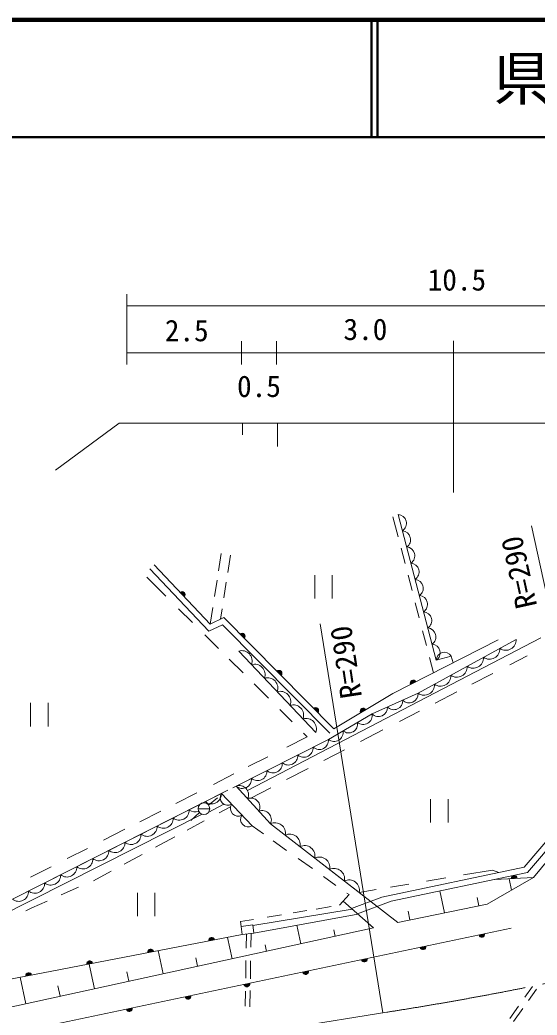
# Model space of a CAD drawing. Units: millimetres, scale not verified. Extents: x 40000 to 680000, y 20000 to 380000.
# Drawn here: x 267748 to 311862, y 295158 to 380000 of the extents above; entities that cross this region are included whole.
import ezdxf
from ezdxf.enums import TextEntityAlignment as Align

# ---------------------------------------------------------------- set-up
doc = ezdxf.new("R2010")
doc.units = ezdxf.units.MM
doc.header["$LTSCALE"] = 1000
doc.linetypes.add('CHAIN', pattern=[18.5, 12, -1.5, 3.5, -1.5])
for name, color, linetype, lineweight in [('M-BGD', 7, 'Continuous', 13), ('M-BMK', 2, 'CHAIN', 13), ('M-STR-HTXT', 7, 'Continuous', 13), ('M-TTL', 7, 'Continuous', 13), ('M-TTL-LINE', 7, 'Continuous', 50)]:
    doc.layers.add(name, color=color, linetype=linetype, lineweight=lineweight)
doc.layers.add('M-TTL-TXT', color=7, linetype='Continuous')
doc.styles.add('ＭＳ ゴシック', font='')
doc.styles.get('ＭＳ ゴシック').set_extended_font_data('MS Gothic')

msp = doc.modelspace()

# ---------------------------------------------------------------- linework, layer by layer
at = {"layer": 'M-BGD'}
for p, q in [((300025, 337829), (303265, 325404)), ((303265, 325404), (300025, 337829)), ((299560, 337629), (300004, 335926)), ((284693, 333026), (284926, 334503)), ((285482, 332893), (285716, 334378)), ((300255, 334965), (300596, 333657)), ((279188, 333551), (283975, 328484)), ((278824, 333208), (283863, 327875)), ((292894, 330671), (292894, 332671)), ((294394, 332671), (294394, 330671)), ((300854, 332668), (301198, 331347)), ((280201, 330864), (278568, 332489)), ((284349, 330848), (284570, 332250)), ((285140, 330733), (285349, 332056)), ((301471, 330302), (301807, 329011)), ((282459, 328619), (281270, 329802)), ((283975, 328484), (284202, 329916)), ((284852, 328907), (284991, 329786)), ((283863, 327875), (285039, 328442)), ((283975, 328484), (285143, 329047)), ((285039, 328442), (294193, 319183)), ((285143, 329047), (294511, 319573)), ((284680, 326411), (283522, 327562)), ((302095, 327907), (302421, 326656)), ((287165, 314305), (312176, 327315)), ((299553, 322585), (308551, 327145)), ((301713, 322592), (310082, 327192)), ((301713, 322592), (310082, 327192)), ((286408, 326186), (292985, 319254)), ((292985, 319254), (286408, 326186)), ((309523, 325027), (311019, 325797)), ((286779, 324323), (285604, 325492)), ((302683, 325654), (303024, 324344)), ((303265, 325404), (304534, 325757)), ((304534, 325757), (303265, 325404)), ((304534, 325757), (304711, 325199)), ((306303, 323370), (308080, 324285)), ((288951, 322164), (287722, 323386)), ((294511, 319573), (299553, 322585)), ((297785, 320837), (301713, 322592)), ((297785, 320837), (301713, 322592)), ((303157, 321752), (305020, 322710)), ((268652, 319772), (268652, 321772)), ((270152, 321772), (270152, 319772)), ((290964, 320162), (289911, 321209)), ((294066, 318665), (297785, 320837)), ((294066, 318665), (297785, 320837)), ((300118, 320188), (301834, 321071)), ((292243, 318890), (291942, 319190)), ((296794, 318477), (298712, 319464)), ((285914, 314544), (294066, 318665)), ((286187, 314682), (294066, 318665)), ((290503, 318006), (292243, 318890)), ((293659, 316864), (295426, 317773)), ((287222, 316338), (288890, 317186)), ((284252, 314829), (286002, 315719)), ((290493, 315235), (292322, 316176)), ((267115, 305043), (285473, 314321)), ((267115, 305043), (284931, 314047)), ((281041, 313198), (282835, 314109)), ((284931, 314047), (287551, 311282)), ((284931, 314047), (287551, 311282)), ((289110, 311464), (286187, 314682)), ((286187, 314682), (289110, 311464)), ((287439, 313663), (289144, 314541)), ((283808, 312416), (285150, 313128)), ((283835, 313063), (284615, 313693)), ((302765, 311577), (302765, 313577)), ((304265, 313577), (304265, 311577)), ((264483, 302787), (283290, 312278)), ((277969, 311637), (279765, 312549)), ((283075, 312423), (282325, 311753)), ((282940, 312755), (283940, 312755)), ((285717, 312925), (284755, 312405)), ((283475, 311714), (282020, 310929)), ((296686, 305617), (289110, 311464)), ((289110, 311464), (299997, 303062)), ((311549, 306878), (315434, 311604)), ((274889, 310071), (276709, 310996)), ((287551, 311282), (288516, 310600)), ((310771, 307766), (313604, 311085)), ((311040, 307312), (313970, 310744)), ((280956, 310355), (279312, 309468)), ((289338, 310018), (290499, 309196)), ((271786, 308495), (273515, 309373)), ((278187, 308860), (276653, 308033)), ((291479, 308503), (292693, 307644)), ((268654, 306903), (270406, 307794)), ((275545, 307435), (274021, 306612)), ((298622, 305221), (310771, 307766)), ((299404, 304874), (311040, 307312)), ((305576, 307104), (308070, 307521)), ((308070, 307521), (308601, 307311)), ((293651, 306967), (294709, 306218)), ((299345, 306062), (300913, 306324)), ((302426, 306577), (304086, 306855)), ((307593, 304603), (311549, 306878)), ((311549, 306878), (308269, 306731)), ((309488, 306786), (309686, 305807)), ((272747, 306053), (271264, 305403)), ((277769, 303586), (277769, 305586)), ((279269, 305586), (279269, 303586)), ((295639, 305560), (295823, 305430)), ((296686, 305617), (298143, 305861)), ((303576, 305748), (303958, 303866)), ((270068, 304878), (268776, 304311)), ((295823, 305430), (295012, 304528)), ((295323, 304874), (297897, 302583)), ((296029, 304246), (298622, 305221)), ((296535, 303795), (299404, 304874)), ((299997, 303062), (307593, 304603)), ((306749, 305197), (306898, 304462)), ((268776, 304311), (268262, 304057)), ((287614, 302806), (296083, 304198)), ((287697, 302156), (296573, 303762)), ((291062, 303880), (292220, 304070)), ((293027, 304202), (294299, 304411)), ((300868, 304004), (301017, 303269)), ((286565, 303141), (287663, 303321)), ((286618, 302724), (286565, 303141)), ((288836, 303514), (290074, 303717)), ((245114, 291075), (297897, 302583)), ((249538, 289915), (309645, 302565)), ((286618, 302724), (287608, 302850)), ((286707, 302029), (286618, 302724)), ((287697, 302156), (286707, 302029)), ((287047, 300864), (287067, 302075)), ((287449, 300946), (287468, 302127)), ((287608, 302850), (287697, 302156)), ((291357, 302818), (291703, 301232)), ((294516, 302413), (294634, 301871)), ((255495, 296022), (286707, 302029)), ((285442, 301786), (285841, 299954)), ((279548, 300651), (279979, 298676)), ((288654, 301134), (288772, 300593)), ((273602, 299756), (274116, 297398)), ((282755, 300027), (282910, 299315)), ((287005, 298299), (287030, 299803)), ((287405, 298241), (287430, 299775)), ((276871, 298846), (277048, 298037)), ((267761, 298383), (268254, 296120)), ((270988, 297665), (271185, 296759)), ((286967, 295912), (286988, 297205)), ((287366, 295876), (287388, 297247)), ((310824, 296679), (311479, 297603)), ((311114, 296396), (311800, 297364)), ((309544, 294873), (310286, 295920)), ((309853, 294617), (310634, 295720))]:
    msp.add_line(p, q, dxfattribs=at)
msp.add_circle((283440, 312755), 500, dxfattribs=at)
for centre, radius, start, end in [((299954, 337074), 759, 304.56371, 84.6655), ((300314, 335693), 759, 304.56371, 84.6655), ((300674, 334313), 759, 304.56371, 84.6655), ((301034, 332932), 759, 304.56371, 84.6655), ((301394, 331551), 759, 304.56371, 84.6655), ((281582, 331018), 250, 313.37667, 133.37667), ((281582, 331018), 200, 313.37667, 133.37667), ((281582, 331018), 150, 313.37667, 133.37667), ((281582, 331018), 100, 313.37667, 133.37667), ((281582, 331018), 50, 313.37667, 133.37667), ((301754, 330171), 759, 304.56371, 84.6655), ((302114, 328790), 759, 304.56371, 84.6655), ((286711, 327462), 250, 314.67335, 134.67335), ((286711, 327462), 200, 314.67335, 134.67335), ((286711, 327462), 150, 314.67335, 134.67335), ((286711, 327462), 100, 314.67335, 134.67335), ((286711, 327462), 50, 314.67335, 134.67335), ((302474, 327409), 759, 304.56371, 84.6655), ((302834, 326029), 759, 304.56371, 84.6655), ((309200, 327144), 883, 234.5094, 3.07085), ((286678, 325344), 884, 339.24594, 107.74385), ((303948, 325403), 684, 31.15135, 179.95779), ((307805, 326378), 883, 234.5094, 3.07085), ((287774, 324188), 884, 339.24594, 107.74385), ((306410, 325611), 883, 234.5094, 3.07085), ((289846, 324291), 250, 314.67335, 134.67335), ((289846, 324291), 200, 314.67335, 134.67335), ((289846, 324291), 150, 314.67335, 134.67335), ((289846, 324291), 100, 314.67335, 134.67335), ((289846, 324291), 50, 314.67335, 134.67335), ((303620, 324078), 883, 234.5094, 3.07085), ((305015, 324845), 883, 234.5094, 3.07085), ((288870, 323033), 884, 339.24594, 107.74385), ((301289, 323465), 250, 26.87392, 206.87392), ((301289, 323465), 200, 26.87392, 206.87392), ((301289, 323465), 150, 26.87392, 206.87392), ((301289, 323465), 100, 26.87392, 206.87392), ((301289, 323465), 50, 26.87392, 206.87392), ((302226, 323312), 883, 234.5094, 3.07085), ((289966, 321878), 884, 339.24594, 107.74385), ((300950, 322541), 764, 224.29491, 3.85608), ((291062, 320722), 884, 339.24594, 107.74385), ((299641, 321956), 764, 224.29491, 3.85608), ((292981, 321120), 250, 314.67335, 134.67335), ((292981, 321120), 200, 314.67335, 134.67335), ((292981, 321120), 150, 314.67335, 134.67335), ((292981, 321120), 100, 314.67335, 134.67335), ((292981, 321120), 50, 314.67335, 134.67335), ((297031, 320704), 765, 230.57918, 10.01372), ((297032, 321079), 250, 30.8542, 210.8542), ((297032, 321079), 200, 30.8542, 210.8542), ((297032, 321079), 150, 30.8542, 210.8542), ((297032, 321079), 100, 30.8542, 210.8542), ((297032, 321079), 50, 30.8542, 210.8542), ((298332, 321371), 764, 224.29491, 3.85608), ((292159, 319567), 884, 339.24594, 107.74385), ((295792, 319980), 765, 230.57918, 10.01372), ((294552, 319256), 765, 230.57918, 10.01372), ((293278, 318593), 791, 228.4112, 5.21528), ((290652, 317265), 791, 228.4112, 5.21528), ((291965, 317929), 791, 228.4112, 5.21528), ((289339, 316602), 791, 228.4112, 5.21528), ((288025, 315938), 791, 228.4112, 5.21528), ((286712, 315274), 791, 228.4112, 5.21528), ((284093, 314004), 840, 230.66537, 2.96111), ((285479, 313692), 653, 147.00609, 299.89759), ((286471, 313961), 775, 333.02294, 111.45884), ((286352, 312770), 653, 147.00609, 299.89759), ((287445, 312888), 775, 333.02294, 111.45884), ((281352, 312619), 840, 230.66537, 2.96111), ((282722, 313311), 840, 230.66537, 289.24136), ((288419, 311816), 775, 333.02294, 111.45884), ((279981, 311926), 840, 230.66537, 2.96111), ((287225, 311848), 653, 147.00609, 299.89759), ((289505, 310671), 886, 348.17389, 116.51107), ((277240, 310541), 840, 230.66537, 2.96111), ((278611, 311234), 840, 230.66537, 2.96111), ((290768, 309697), 886, 348.17389, 116.51107), ((275870, 309848), 840, 230.66537, 2.96111), ((274500, 309156), 840, 230.66537, 2.96111), ((292031, 308722), 886, 348.17389, 116.51107), ((273129, 308463), 840, 230.66537, 2.96111), ((293293, 307747), 886, 348.17389, 116.51107), ((271759, 307770), 840, 230.66537, 2.96111), ((294556, 306773), 886, 348.17389, 116.51107), ((269018, 306385), 840, 230.66537, 2.96111), ((270388, 307078), 840, 230.66537, 2.96111), ((295819, 305798), 886, 348.17389, 116.51107), ((309909, 306805), 250, 2.56772, 182.56772), ((309909, 306805), 200, 2.56772, 182.56772), ((309909, 306805), 150, 2.56772, 182.56772), ((309909, 306805), 100, 2.56772, 182.56772), ((309909, 306805), 50, 2.56772, 182.56772), ((267647, 305692), 840, 230.66537, 2.96111), ((307141, 302038), 250, 191.88569, 11.88569), ((307141, 302038), 200, 191.88569, 11.88569), ((307141, 302038), 150, 191.88569, 11.88569), ((307141, 302038), 100, 191.88569, 11.88569), ((307141, 302038), 50, 191.88569, 11.88569), ((284106, 301529), 250, 10.89379, 190.89379), ((284106, 301529), 200, 10.89379, 190.89379), ((284106, 301529), 150, 10.89379, 190.89379), ((284106, 301529), 100, 10.89379, 190.89379), ((284106, 301529), 50, 10.89379, 190.89379), ((278904, 300528), 250, 10.89379, 190.89379), ((278904, 300528), 200, 10.89379, 190.89379), ((278904, 300528), 150, 10.89379, 190.89379), ((278904, 300528), 100, 10.89379, 190.89379), ((278904, 300528), 50, 10.89379, 190.89379), ((302132, 300984), 250, 191.88569, 11.88569), ((302132, 300984), 200, 191.88569, 11.88569), ((302132, 300984), 150, 191.88569, 11.88569), ((302132, 300984), 100, 191.88569, 11.88569), ((302132, 300984), 50, 191.88569, 11.88569), ((273702, 299526), 250, 10.89379, 190.89379), ((273702, 299526), 200, 10.89379, 190.89379), ((273702, 299526), 150, 10.89379, 190.89379), ((273702, 299526), 100, 10.89379, 190.89379), ((273702, 299526), 50, 10.89379, 190.89379), ((297123, 299930), 250, 191.88569, 11.88569), ((297123, 299930), 200, 191.88569, 11.88569), ((297123, 299930), 150, 191.88569, 11.88569), ((297123, 299930), 100, 191.88569, 11.88569), ((297123, 299930), 50, 191.88569, 11.88569), ((268500, 298525), 250, 10.89379, 190.89379), ((268500, 298525), 200, 10.89379, 190.89379), ((268500, 298525), 150, 10.89379, 190.89379), ((292114, 298876), 250, 191.88569, 11.88569), ((292114, 298876), 200, 191.88569, 11.88569), ((292114, 298876), 150, 191.88569, 11.88569), ((292114, 298876), 100, 191.88569, 11.88569), ((292114, 298876), 50, 191.88569, 11.88569), ((268500, 298525), 100, 10.89379, 190.89379), ((268500, 298525), 50, 10.89379, 190.89379), ((287105, 297821), 250, 191.88569, 11.88569), ((287105, 297821), 200, 191.88569, 11.88569), ((287105, 297821), 150, 191.88569, 11.88569), ((287105, 297821), 100, 191.88569, 11.88569), ((287105, 297821), 50, 191.88569, 11.88569), ((282096, 296767), 250, 191.88569, 11.88569), ((282096, 296767), 200, 191.88569, 11.88569), ((282096, 296767), 150, 191.88569, 11.88569), ((282096, 296767), 100, 191.88569, 11.88569), ((282096, 296767), 50, 191.88569, 11.88569), ((277087, 295713), 250, 191.88569, 11.88569), ((277087, 295713), 200, 191.88569, 11.88569), ((277087, 295713), 150, 191.88569, 11.88569), ((277087, 295713), 100, 191.88569, 11.88569), ((277087, 295713), 50, 191.88569, 11.88569)]:
    msp.add_arc(centre, radius, start, end, dxfattribs=at)
at = {"layer": 'M-BMK'}
msp.add_line((290933, 294099), (299040, 295404), dxfattribs=at)
msp.add_arc((254319, 581935), 290000, 278.87108, 283.00557, dxfattribs=at)
at = {"layer": 'M-STR-HTXT'}
for p, q in [((276872, 350616), (276872, 356616)), ((330563, 355620), (276872, 355620)), ((286648, 352620), (286648, 350620)), ((289648, 352620), (289648, 350620)), ((304725, 339708), (304725, 352634)), ((330563, 351620), (276872, 351620)), ((276225, 345634), (270781, 341619)), ((276225, 345634), (278725, 345634)), ((322725, 345634), (278725, 345634)), ((286725, 344634), (286725, 345634)), ((289725, 345634), (289725, 343634)), ((311374, 336878), (319586, 299375)), ((293361, 328520), (298702, 295350))]:
    msp.add_line(p, q, dxfattribs=at)
at = {"layer": 'M-TTL', "color": 2, "lineweight": 140}
msp.add_line((680000, 380000), (40000, 380000), dxfattribs=at)
at = {"layer": 'M-TTL-LINE'}
for p, q in [((297750, 380000), (297750, 370000)), ((298250, 380000), (298250, 370000)), ((40000, 370000), (680000, 370000))]:
    msp.add_line(p, q, dxfattribs=at)

# ---------------------------------------------------------------- texts
at = {"layer": 'M-STR-HTXT', "style": 'ＭＳ ゴシック'}
for s, p in [('10.5', (302526, 356377)), ('2.5', (280108, 352053)), ('3.0', (295347, 352157)), ('0.5', (286269, 347299))]:
    msp.add_text(s, height=1833, dxfattribs=at).set_placement(p, align=Align.BOTTOM_LEFT)
for rotation, p in [(102.443, (310980, 329857)), (98.698, (296022, 322165))]:
    msp.add_text('R=290', height=1833, rotation=rotation, dxfattribs=at).set_placement(p, align=Align.MIDDLE_LEFT)
at = {"layer": 'M-TTL-TXT', "style": 'ＭＳ ゴシック'}
msp.add_text('県\u3000名', height=3666, dxfattribs=at).set_placement((315625, 375000), align=Align.MIDDLE_CENTER)

doc.saveas('drawing.dxf')
